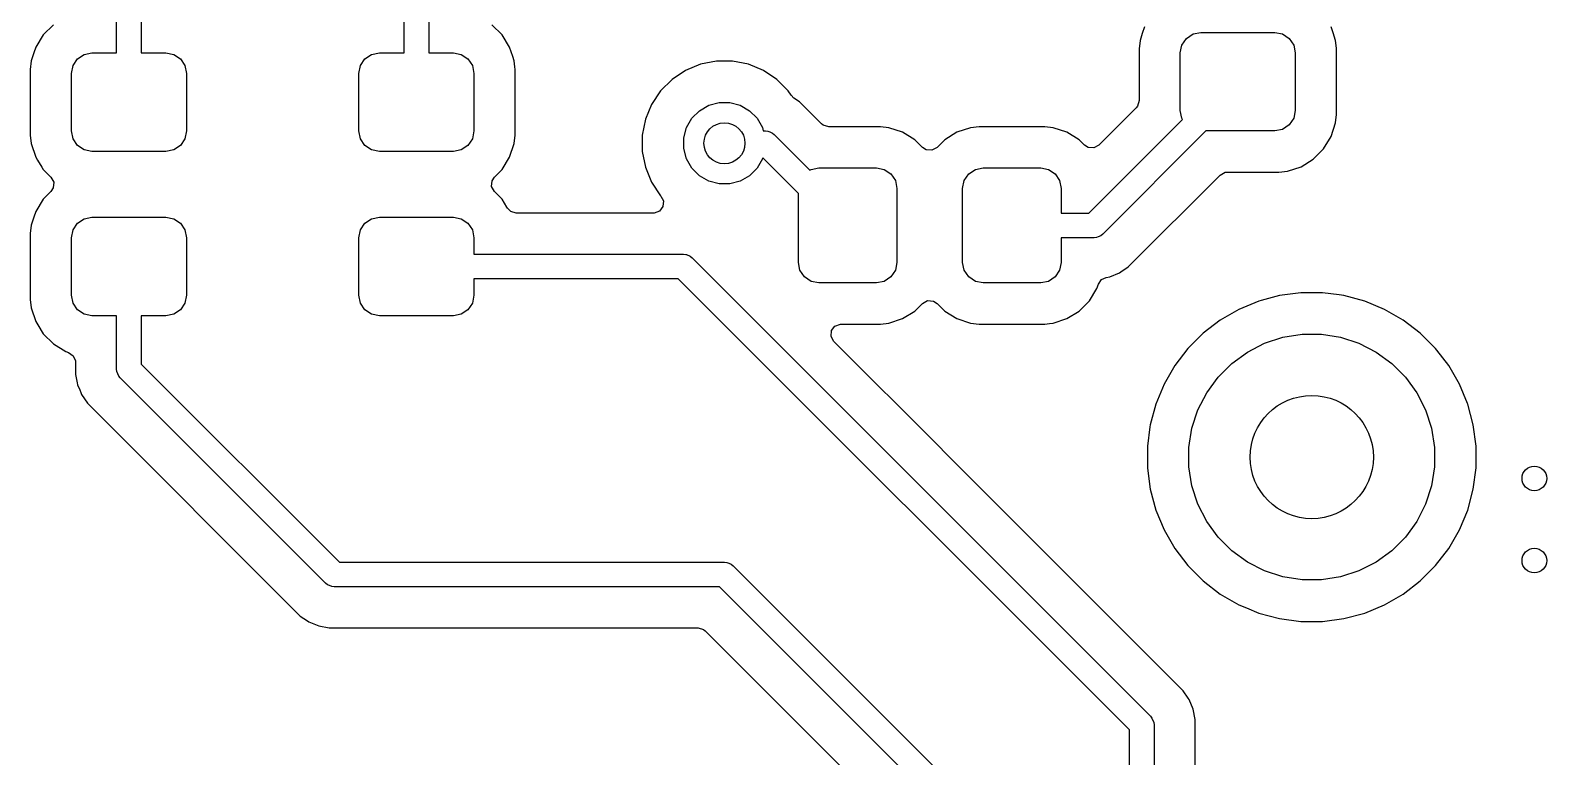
# Model space of a CAD drawing. Extents: x 103 to 241, y -131 to -73.
# Drawn here: x 155.55 to 174.01, y -117.97 to -109.12 of the extents above; entities that cross this region are included whole.
import ezdxf

# ---------------------------------------------------------------- set-up
doc = ezdxf.new("R2010")
doc.units = 0
doc.layers.add('BLACK', color=7, linetype='CONTINUOUS')

msp = doc.modelspace()

# ---------------------------------------------------------------- linework, layer by layer
at = {"layer": 'BLACK', "linetype": 'CONTINUOUS'}
for p, q in [((160.1, -109.4), (160.1, -95.317913)), ((160.4, -95.27175), (160.4, -109.4)), ((156.6, -109.4), (156.6, -101)), ((156.9, -101.062132), (156.9, -109.4)), ((155.831342, -109.057289), (155.707289, -109.181342)), ((161.292712, -109.181344), (161.168656, -109.057288)), ((169.115185, -109.080668), (169.087349, -109.16467)), ((171.409067, -109.153858), (171.384814, -109.080666)), ((155.707289, -109.181342), (155.615187, -109.330663)), ((161.384814, -109.330666), (161.292712, -109.181344)), ((169.06, -109.247204), (169.0495, -109.349983)), ((169.060001, -109.247204), (169.06, -109.247204)), ((169.087349, -109.16467), (169.060001, -109.247203)), ((169.060001, -109.247203), (169.060001, -109.247204)), ((169.56903, -109.304329), (169.623223, -109.223223)), ((169.623223, -109.223223), (169.704329, -109.16903)), ((169.704329, -109.16903), (169.8, -109.15)), ((169.8, -109.15), (170.7, -109.15)), ((170.7, -109.15), (170.795671, -109.16903)), ((170.795671, -109.16903), (170.876777, -109.223223)), ((170.876777, -109.223223), (170.93097, -109.304329)), ((171.439998, -109.2472), (171.409067, -109.153858)), ((171.439999, -109.247203), (171.439998, -109.2472)), ((171.449735, -109.342516), (171.439999, -109.247203)), ((155.592256, -109.399864), (155.560001, -109.497203)), ((155.615185, -109.330668), (155.592256, -109.399864)), ((155.615187, -109.330663), (155.615185, -109.330668)), ((156.123223, -109.473223), (156.204329, -109.41903)), ((156.204329, -109.41903), (156.3, -109.4)), ((156.3, -109.4), (156.6, -109.4)), ((156.9, -109.4), (157.2, -109.4)), ((157.2, -109.4), (157.295671, -109.41903)), ((157.295671, -109.41903), (157.376777, -109.473223)), ((159.623223, -109.473223), (159.704329, -109.41903)), ((159.704329, -109.41903), (159.8, -109.4)), ((159.8, -109.4), (160.1, -109.4)), ((160.4, -109.4), (160.7, -109.4)), ((160.7, -109.4), (160.795671, -109.41903)), ((160.795671, -109.41903), (160.876777, -109.473223)), ((161.422407, -109.444115), (161.384814, -109.330666)), ((161.439998, -109.4972), (161.422407, -109.444115)), ((169.0495, -109.349983), (169.0495, -109.979191)), ((169.55, -109.4), (169.56903, -109.304329)), ((169.55, -110.1), (169.55, -109.4)), ((170.93097, -109.304329), (170.95, -109.4)), ((170.95, -109.4), (170.95, -110.1)), ((171.450499, -109.349992), (171.449735, -109.342516)), ((171.4505, -110.150009), (171.450499, -109.349992)), ((155.56, -109.497204), (155.5495, -109.599983)), ((155.5495, -109.599983), (155.5495, -110.400001)), ((155.560001, -109.497204), (155.56, -109.497204)), ((155.560001, -109.497203), (155.560001, -109.497204)), ((156.05, -109.65), (156.06903, -109.554329)), ((156.05, -110.35), (156.05, -109.65)), ((156.06903, -109.554329), (156.123223, -109.473223)), ((157.376777, -109.473223), (157.43097, -109.554329)), ((157.43097, -109.554329), (157.45, -109.65)), ((157.45, -109.65), (157.45, -110.35)), ((159.55, -109.65), (159.56903, -109.554329)), ((159.55, -110.35), (159.55, -109.65)), ((159.56903, -109.554329), (159.623223, -109.473223)), ((160.876777, -109.473223), (160.93097, -109.554329)), ((160.93097, -109.554329), (160.95, -109.65)), ((160.95, -109.65), (160.95, -110.35)), ((161.439999, -109.497203), (161.439998, -109.4972)), ((161.447367, -109.569336), (161.439999, -109.497203)), ((161.450499, -109.599992), (161.447367, -109.569336)), ((161.4505, -110.400009), (161.450499, -109.599992)), ((163.526079, -109.613371), (163.362218, -109.72286)), ((163.526092, -109.613364), (163.526079, -109.613371)), ((163.70816, -109.53795), (163.526092, -109.613364)), ((163.70817, -109.537947), (163.70816, -109.53795)), ((163.901457, -109.4995), (163.70817, -109.537947)), ((163.901459, -109.4995), (163.901457, -109.4995)), ((164.098541, -109.4995), (163.901459, -109.4995)), ((164.098543, -109.4995), (164.098541, -109.4995)), ((164.291829, -109.537947), (164.098543, -109.4995)), ((164.291839, -109.53795), (164.291829, -109.537947)), ((164.473907, -109.613364), (164.291839, -109.53795)), ((164.47392, -109.613371), (164.473907, -109.613364)), ((164.637781, -109.72286), (164.47392, -109.613371)), ((163.362214, -109.722863), (163.222863, -109.862214)), ((163.362218, -109.72286), (163.362214, -109.722863)), ((164.637785, -109.722863), (164.637781, -109.72286)), ((164.777136, -109.862214), (164.637785, -109.722863)), ((163.22286, -109.862218), (163.113371, -110.026079)), ((163.222863, -109.862214), (163.22286, -109.862218)), ((163.808658, -110.03806), (163.934737, -110.004278)), ((163.934737, -110.004278), (164.065263, -110.004278)), ((164.065263, -110.004278), (164.191342, -110.03806)), ((164.777142, -109.862222), (164.777136, -109.862214)), ((164.812457, -109.915074), (164.777142, -109.862222)), ((164.846668, -109.949286), (164.812457, -109.915074)), ((164.914669, -109.994722), (164.846668, -109.949286)), ((164.914672, -109.994725), (164.914669, -109.994722)), ((165.183127, -110.263181), (164.914672, -109.994725)), ((169.0495, -109.979191), (169.029815, -110.04623)), ((163.037947, -110.20817), (162.9995, -110.401456)), ((163.03795, -110.20816), (163.037947, -110.20817)), ((163.113364, -110.026092), (163.03795, -110.20816)), ((163.113371, -110.026079), (163.113364, -110.026092)), ((163.53806, -110.308658), (163.603323, -110.195619)), ((163.603323, -110.195619), (163.695619, -110.103323)), ((163.695619, -110.103323), (163.808658, -110.03806)), ((164.191342, -110.03806), (164.304381, -110.103323)), ((164.304381, -110.103323), (164.396677, -110.195619)), ((164.396677, -110.195619), (164.46194, -110.308658)), ((169.013181, -110.066872), (168.558391, -110.521661)), ((169.029815, -110.04623), (169.013181, -110.066872)), ((169.56903, -110.195671), (169.55, -110.1)), ((169.578309, -110.209558), (169.56903, -110.195671)), ((170.93097, -110.195671), (170.876777, -110.276777)), ((170.95, -110.1), (170.93097, -110.195671)), ((171.439999, -110.252797), (171.4505, -110.150009)), ((156.06903, -110.445671), (156.05, -110.35)), ((157.45, -110.35), (157.43097, -110.445671)), ((159.56903, -110.445671), (159.55, -110.35)), ((160.95, -110.35), (160.93097, -110.445671)), ((163.504278, -110.434737), (163.53806, -110.308658)), ((164.46194, -110.308658), (164.473017, -110.35)), ((164.473017, -110.35), (164.5, -110.35)), ((164.5, -110.35), (164.529264, -110.352882)), ((164.529264, -110.352882), (164.551661, -110.362159)), ((164.551661, -110.362159), (164.583335, -110.375279)), ((164.583335, -110.375279), (164.606066, -110.393934)), ((165.203769, -110.279815), (165.183127, -110.263181)), ((165.270808, -110.2995), (165.203769, -110.279815)), ((165.900009, -110.2995), (165.270808, -110.2995)), ((165.900016, -110.2995), (165.900009, -110.2995)), ((166.002795, -110.31), (165.900016, -110.2995)), ((166.002797, -110.310001), (166.002795, -110.31)), ((166.169334, -110.365186), (166.002797, -110.310001)), ((166.318656, -110.457288), (166.169334, -110.365186)), ((166.830663, -110.365187), (166.681342, -110.457289)), ((166.830668, -110.365185), (166.830663, -110.365187)), ((166.9972, -110.310001), (166.830668, -110.365185)), ((166.997203, -110.31), (166.9972, -110.310001)), ((167.09998, -110.299501), (166.997203, -110.31)), ((167.099998, -110.2995), (167.09998, -110.299501)), ((167.90001, -110.2995), (167.099998, -110.2995)), ((168.002795, -110.31), (167.90001, -110.2995)), ((168.002797, -110.310001), (168.002795, -110.31)), ((168.169334, -110.365186), (168.002797, -110.310001)), ((168.318656, -110.457288), (168.169334, -110.365186)), ((168.437868, -111.35), (169.578309, -110.209558)), ((169.862132, -110.35), (168.606066, -111.606066)), ((170.7, -110.35), (169.862132, -110.35)), ((170.795671, -110.33097), (170.7, -110.35)), ((170.876777, -110.276777), (170.795671, -110.33097)), ((171.384814, -110.419334), (171.439999, -110.252797)), ((155.5495, -110.400001), (155.549501, -110.400019)), ((155.549501, -110.400019), (155.56, -110.502796)), ((155.56, -110.502796), (155.560001, -110.502799)), ((155.560001, -110.502799), (155.615185, -110.669331)), ((156.123223, -110.526777), (156.06903, -110.445671)), ((156.204329, -110.58097), (156.123223, -110.526777)), ((157.376777, -110.526777), (157.295671, -110.58097)), ((157.43097, -110.445671), (157.376777, -110.526777)), ((159.623223, -110.526777), (159.56903, -110.445671)), ((159.704329, -110.58097), (159.623223, -110.526777)), ((160.876777, -110.526777), (160.795671, -110.58097)), ((160.93097, -110.445671), (160.876777, -110.526777)), ((161.384814, -110.669334), (161.439999, -110.502797)), ((161.439999, -110.502797), (161.4505, -110.400009)), ((162.9995, -110.401456), (162.9995, -110.401459)), ((162.9995, -110.401459), (162.9995, -110.598541)), ((163.504278, -110.565263), (163.504278, -110.434737)), ((163.53806, -110.691342), (163.504278, -110.565263)), ((164.606066, -110.393934), (165.040441, -110.828309)), ((166.318657, -110.457289), (166.318656, -110.457288)), ((166.412319, -110.550951), (166.318657, -110.457289)), ((166.456666, -110.579452), (166.412319, -110.550951)), ((166.587681, -110.550951), (166.526358, -110.584436)), ((166.681342, -110.457289), (166.587681, -110.550951)), ((168.318657, -110.457289), (168.318656, -110.457288)), ((168.383029, -110.521661), (168.318657, -110.457289)), ((168.427376, -110.550162), (168.383029, -110.521661)), ((168.497068, -110.555146), (168.427376, -110.550162)), ((168.558391, -110.521661), (168.497068, -110.555146)), ((171.168656, -110.692712), (171.292712, -110.568656)), ((171.292712, -110.568656), (171.384814, -110.419334)), ((155.615185, -110.669331), (155.615187, -110.669336)), ((155.615187, -110.669336), (155.636425, -110.703768)), ((155.636425, -110.703768), (155.690747, -110.791839)), ((156.3, -110.6), (156.204329, -110.58097)), ((157.2, -110.6), (156.3, -110.6)), ((157.295671, -110.58097), (157.2, -110.6)), ((159.8, -110.6), (159.704329, -110.58097)), ((160.7, -110.6), (159.8, -110.6)), ((160.795671, -110.58097), (160.7, -110.6)), ((161.292712, -110.818656), (161.384814, -110.669334)), ((162.9995, -110.598543), (162.999499, -110.598543)), ((162.999499, -110.598543), (163.037947, -110.791829)), ((162.9995, -110.598541), (162.9995, -110.598543)), ((163.603323, -110.804381), (163.53806, -110.691342)), ((164.46194, -110.691342), (164.396677, -110.804381)), ((164.465589, -110.677721), (164.46194, -110.691342)), ((164.9, -111.112132), (164.465589, -110.677721)), ((166.526358, -110.584436), (166.456666, -110.579452)), ((171.019334, -110.784814), (171.168656, -110.692712)), ((155.690747, -110.791839), (155.707289, -110.818657)), ((155.707289, -110.818657), (155.800951, -110.912319)), ((155.800951, -110.912319), (155.834436, -110.973642)), ((161.170548, -110.956666), (161.199049, -110.912319)), ((161.199049, -110.912319), (161.243537, -110.867831)), ((161.243537, -110.867831), (161.292712, -110.818656)), ((163.037947, -110.791829), (163.03795, -110.791839)), ((163.03795, -110.791839), (163.113364, -110.973907)), ((163.695619, -110.896677), (163.603323, -110.804381)), ((163.808658, -110.96194), (163.695619, -110.896677)), ((164.304381, -110.896677), (164.191342, -110.96194)), ((164.396677, -110.804381), (164.304381, -110.896677)), ((165.040441, -110.828309), (165.054329, -110.81903)), ((165.054329, -110.81903), (165.15, -110.8)), ((165.15, -110.8), (165.85, -110.8)), ((165.85, -110.8), (165.945671, -110.81903)), ((165.945671, -110.81903), (166.026777, -110.873223)), ((166.026777, -110.873223), (166.08097, -110.954329)), ((166.91903, -110.954329), (166.973223, -110.873223)), ((166.973223, -110.873223), (167.054329, -110.81903)), ((167.054329, -110.81903), (167.15, -110.8)), ((167.15, -110.8), (167.85, -110.8)), ((167.85, -110.8), (167.945671, -110.81903)), ((167.945671, -110.81903), (168.026777, -110.873223)), ((168.026777, -110.873223), (168.08097, -110.954329)), ((168.914669, -112.005277), (170.033127, -110.886817)), ((170.033127, -110.886817), (170.09445, -110.853333)), ((170.09445, -110.853333), (170.120808, -110.850499)), ((170.120808, -110.850499), (170.750002, -110.850499)), ((170.750002, -110.850499), (170.750008, -110.850499)), ((170.750008, -110.850499), (170.852797, -110.839999)), ((170.852797, -110.839999), (171.019334, -110.784814)), ((155.800951, -111.087681), (155.707289, -111.181342)), ((155.829452, -111.043334), (155.800951, -111.087681)), ((155.834436, -110.973642), (155.829452, -111.043334)), ((161.165564, -111.026358), (161.170548, -110.956666)), ((161.199049, -111.087681), (161.165564, -111.026358)), ((161.292712, -111.181344), (161.199049, -111.087681)), ((163.113364, -110.973907), (163.113371, -110.97392)), ((163.113371, -110.97392), (163.22286, -111.137781)), ((163.934737, -110.995722), (163.808658, -110.96194)), ((164.065263, -110.995722), (163.934737, -110.995722)), ((164.191342, -110.96194), (164.065263, -110.995722)), ((164.9, -111.95), (164.9, -111.112132)), ((166.08097, -110.954329), (166.1, -111.05)), ((166.1, -111.05), (166.1, -111.95)), ((166.9, -111.05), (166.91903, -110.954329)), ((166.9, -111.95), (166.9, -111.05)), ((168.08097, -110.954329), (168.1, -111.05)), ((168.1, -111.05), (168.1, -111.35)), ((155.707289, -111.181342), (155.615187, -111.330663)), ((161.351798, -111.277139), (161.292712, -111.181344)), ((161.360099, -111.290597), (161.351798, -111.277139)), ((161.398599, -111.329815), (161.360099, -111.290597)), ((163.251398, -111.268834), (163.209526, -111.324767)), ((163.22286, -111.137781), (163.222863, -111.137785)), ((163.222863, -111.137785), (163.222897, -111.137819)), ((163.222897, -111.137819), (163.222908, -111.13784)), ((163.222908, -111.13784), (163.226726, -111.142492)), ((163.226726, -111.142492), (163.225843, -111.143215)), ((163.225843, -111.143215), (163.256382, -111.199142)), ((163.256382, -111.199142), (163.251398, -111.268834)), ((155.56, -111.497204), (155.5495, -111.599983)), ((155.560001, -111.497204), (155.56, -111.497204)), ((155.592211, -111.400001), (155.560001, -111.497203)), ((155.560001, -111.497203), (155.560001, -111.497204)), ((155.615185, -111.330668), (155.592211, -111.400001)), ((155.615187, -111.330663), (155.615185, -111.330668)), ((156.06903, -111.554329), (156.123223, -111.473223)), ((156.123223, -111.473223), (156.204329, -111.41903)), ((156.204329, -111.41903), (156.3, -111.4)), ((156.3, -111.4), (157.2, -111.4)), ((157.2, -111.4), (157.295671, -111.41903)), ((157.295671, -111.41903), (157.376777, -111.473223)), ((157.376777, -111.473223), (157.43097, -111.554329)), ((159.56903, -111.554329), (159.623223, -111.473223)), ((159.623223, -111.473223), (159.704329, -111.41903)), ((159.704329, -111.41903), (159.8, -111.4)), ((159.8, -111.4), (160.7, -111.4)), ((160.7, -111.4), (160.795671, -111.41903)), ((160.795671, -111.41903), (160.876777, -111.473223)), ((160.876777, -111.473223), (160.93097, -111.554329)), ((161.465638, -111.3495), (161.398599, -111.329815)), ((163.135216, -111.3495), (161.465638, -111.3495)), ((163.144062, -111.349184), (163.135216, -111.3495)), ((163.209526, -111.324767), (163.144062, -111.349184)), ((168.1, -111.35), (168.437868, -111.35)), ((155.5495, -111.599983), (155.5495, -112.400001)), ((156.05, -111.65), (156.06903, -111.554329)), ((156.05, -112.35), (156.05, -111.65)), ((157.43097, -111.554329), (157.45, -111.65)), ((157.45, -111.65), (157.45, -112.35)), ((159.55, -111.65), (159.56903, -111.554329)), ((159.55, -112.35), (159.55, -111.65)), ((160.93097, -111.554329), (160.95, -111.65)), ((160.95, -111.65), (160.95, -111.85)), ((168.5, -111.65), (168.1, -111.65)), ((168.1, -111.65), (168.1, -111.95)), ((168.529264, -111.647118), (168.5, -111.65)), ((168.551661, -111.63784), (168.529264, -111.647118)), ((168.583335, -111.624721), (168.551661, -111.63784)), ((168.606066, -111.606066), (168.583335, -111.624721)), ((160.95, -111.85), (163.5, -111.85)), ((163.5, -111.85), (163.529264, -111.852882)), ((163.529264, -111.852882), (163.536074, -111.855703)), ((163.536074, -111.855703), (163.583335, -111.875279)), ((163.583335, -111.875279), (163.606066, -111.893934)), ((163.606066, -111.893934), (169.186066, -117.473934)), ((164.91903, -112.045671), (164.9, -111.95)), ((164.973223, -112.126777), (164.91903, -112.045671)), ((166.08097, -112.045671), (166.026777, -112.126777)), ((166.1, -111.95), (166.08097, -112.045671)), ((166.91903, -112.045671), (166.9, -111.95)), ((166.973223, -112.126777), (166.91903, -112.045671)), ((168.08097, -112.045671), (168.026777, -112.126777)), ((168.1, -111.95), (168.08097, -112.045671)), ((168.826679, -112.064069), (168.914669, -112.005277)), ((163.437868, -112.15), (160.95, -112.15)), ((160.95, -112.15), (160.95, -112.35)), ((168.93, -117.642132), (163.437868, -112.15)), ((165.054329, -112.18097), (164.973223, -112.126777)), ((165.15, -112.2), (165.054329, -112.18097)), ((165.85, -112.2), (165.15, -112.2)), ((165.945671, -112.18097), (165.85, -112.2)), ((166.026777, -112.126777), (165.945671, -112.18097)), ((167.054329, -112.18097), (166.973223, -112.126777)), ((167.15, -112.2), (167.054329, -112.18097)), ((167.85, -112.2), (167.15, -112.2)), ((167.945671, -112.18097), (167.85, -112.2)), ((168.026777, -112.126777), (167.945671, -112.18097)), ((168.534814, -112.269334), (168.552198, -112.21687)), ((168.552198, -112.21687), (168.591968, -112.159428)), ((168.591968, -112.159428), (168.645709, -112.13426)), ((168.645709, -112.13426), (168.689744, -112.125501)), ((168.689744, -112.125501), (168.808127, -112.076465)), ((168.808127, -112.076465), (168.826679, -112.064069)), ((155.5495, -112.400001), (155.549501, -112.400019)), ((155.549501, -112.400019), (155.56, -112.502796)), ((156.06903, -112.445671), (156.05, -112.35)), ((157.45, -112.35), (157.43097, -112.445671)), ((159.56903, -112.445671), (159.55, -112.35)), ((160.95, -112.35), (160.93097, -112.445671)), ((166.412319, -112.449049), (166.473642, -112.415564)), ((166.473642, -112.415564), (166.543334, -112.420548)), ((166.543334, -112.420548), (166.587681, -112.449049)), ((168.318656, -112.542712), (168.442712, -112.418656)), ((168.442712, -112.418656), (168.534814, -112.269334)), ((170.505571, -112.421605), (170.263309, -112.521953)), ((170.505581, -112.421602), (170.505571, -112.421605)), ((170.535703, -112.413531), (170.505581, -112.421602)), ((170.758884, -112.35373), (170.535703, -112.413531)), ((170.791013, -112.3495), (170.758884, -112.35373)), ((171.018872, -112.3195), (170.791013, -112.3495)), ((171.01888, -112.3195), (171.018872, -112.3195)), ((171.28112, -112.3195), (171.01888, -112.3195)), ((171.281127, -112.3195), (171.28112, -112.3195)), ((171.483339, -112.346123), (171.281127, -112.3195)), ((171.541116, -112.35373), (171.483339, -112.346123)), ((171.794419, -112.421602), (171.541116, -112.35373)), ((171.794421, -112.421603), (171.794419, -112.421602)), ((171.794428, -112.421605), (171.794421, -112.421603)), ((172.03669, -112.521953), (171.794428, -112.421605)), ((155.56, -112.502796), (155.560001, -112.502799)), ((155.560001, -112.502799), (155.615185, -112.669331)), ((156.123223, -112.526777), (156.06903, -112.445671)), ((156.204329, -112.58097), (156.123223, -112.526777)), ((156.3, -112.6), (156.204329, -112.58097)), ((156.6, -112.6), (156.3, -112.6)), ((156.6, -113.25), (156.6, -112.6)), ((157.2, -112.6), (156.9, -112.6)), ((156.9, -112.6), (156.9, -113.187868)), ((157.295671, -112.58097), (157.2, -112.6)), ((157.376777, -112.526777), (157.295671, -112.58097)), ((157.43097, -112.445671), (157.376777, -112.526777)), ((159.623223, -112.526777), (159.56903, -112.445671)), ((159.704329, -112.58097), (159.623223, -112.526777)), ((159.8, -112.6), (159.704329, -112.58097)), ((160.7, -112.6), (159.8, -112.6)), ((160.795671, -112.58097), (160.7, -112.6)), ((160.876777, -112.526777), (160.795671, -112.58097)), ((160.93097, -112.445671), (160.876777, -112.526777)), ((166.169334, -112.634814), (166.318656, -112.542712)), ((166.318656, -112.542712), (166.412319, -112.449049)), ((166.587681, -112.449049), (166.681344, -112.542712)), ((166.681344, -112.542712), (166.830666, -112.634814)), ((168.169334, -112.634814), (168.318656, -112.542712)), ((170.263299, -112.521958), (170.036196, -112.653075)), ((170.263309, -112.521953), (170.263299, -112.521958)), ((172.0367, -112.521958), (172.03669, -112.521953)), ((172.263803, -112.653075), (172.0367, -112.521958)), ((155.615185, -112.669331), (155.615187, -112.669336)), ((155.615187, -112.669336), (155.639901, -112.709403)), ((155.639901, -112.709403), (155.707288, -112.818656)), ((165.298641, -112.850857), (165.303625, -112.781165)), ((165.303625, -112.781165), (165.345497, -112.725232)), ((165.345497, -112.725232), (165.410961, -112.700815)), ((165.410961, -112.700815), (165.419807, -112.700499)), ((165.419807, -112.700499), (165.900002, -112.700499)), ((165.900002, -112.700499), (165.900008, -112.700499)), ((165.900008, -112.700499), (166.002797, -112.689999)), ((166.002797, -112.689999), (166.169334, -112.634814)), ((166.830666, -112.634814), (166.997203, -112.689999)), ((166.997203, -112.689999), (167.099991, -112.7005)), ((167.099991, -112.7005), (167.900008, -112.700499)), ((167.900008, -112.700499), (167.900016, -112.700498)), ((167.900016, -112.700498), (167.900019, -112.700498)), ((167.900019, -112.700498), (167.956302, -112.694748)), ((167.956302, -112.694748), (168.002797, -112.689999)), ((168.002797, -112.689999), (168.169334, -112.634814)), ((170.036196, -112.653075), (169.828148, -112.812718)), ((172.471851, -112.812718), (172.263803, -112.653075)), ((155.707288, -112.818656), (155.831344, -112.942712)), ((155.831344, -112.942712), (155.980666, -113.034814)), ((165.332126, -112.91218), (165.298641, -112.850857)), ((166.608818, -114.188872), (165.332126, -112.91218)), ((169.828148, -112.812718), (169.642718, -112.998148)), ((170.366252, -113.04104), (170.575975, -112.934181)), ((170.575975, -112.934181), (170.799832, -112.861445)), ((170.799832, -112.861445), (171.032311, -112.824624)), ((171.032311, -112.824624), (171.267689, -112.824624)), ((171.267689, -112.824624), (171.500168, -112.861445)), ((171.500168, -112.861445), (171.724025, -112.934181)), ((171.724025, -112.934181), (171.933748, -113.04104)), ((172.47186, -112.812726), (172.471851, -112.812718)), ((172.657274, -112.99814), (172.47186, -112.812726)), ((155.980666, -113.034814), (156.0145, -113.046025)), ((156.0145, -113.046025), (156.071947, -113.085796)), ((156.071947, -113.085796), (156.098772, -113.150311)), ((156.098772, -113.150311), (156.0995, -113.163732)), ((169.642718, -112.998148), (169.483075, -113.206196)), ((170.175828, -113.179391), (170.366252, -113.04104)), ((171.933748, -113.04104), (172.124172, -113.179391)), ((172.657281, -112.998148), (172.657274, -112.99814)), ((172.657282, -112.998149), (172.657281, -112.998148)), ((172.674391, -113.020446), (172.657282, -112.998149)), ((172.816924, -113.206196), (172.674391, -113.020446)), ((156.0995, -113.314071), (156.099499, -113.314071)), ((156.099499, -113.314071), (156.119511, -113.414669)), ((156.0995, -113.163732), (156.0995, -113.314069)), ((156.0995, -113.314069), (156.0995, -113.314071)), ((156.602882, -113.279263), (156.6, -113.25)), ((156.625279, -113.333335), (156.602882, -113.279263)), ((156.643934, -113.356066), (156.625279, -113.333335)), ((156.9, -113.187868), (159.312132, -115.6)), ((169.483075, -113.206196), (169.351958, -113.433299)), ((169.87104, -113.536252), (170.009391, -113.345828)), ((170.009391, -113.345828), (170.175828, -113.179391)), ((172.124172, -113.179391), (172.290609, -113.345828)), ((172.290609, -113.345828), (172.42896, -113.536252)), ((172.948041, -113.433299), (172.816924, -113.206196)), ((156.119511, -113.414669), (156.124499, -113.439744)), ((156.124499, -113.439744), (156.150617, -113.502799)), ((156.150617, -113.502799), (156.163158, -113.533076)), ((159.143934, -115.856066), (156.643934, -113.356066)), ((169.351953, -113.433309), (169.251605, -113.675571)), ((169.351958, -113.433299), (169.351953, -113.433309)), ((172.948046, -113.433309), (172.948041, -113.433299)), ((173.045811, -113.669336), (172.948046, -113.433309)), ((156.163158, -113.533076), (156.173535, -113.558127)), ((156.173535, -113.558127), (156.244322, -113.664069)), ((156.244322, -113.664069), (156.244726, -113.664673)), ((156.244726, -113.664673), (158.835325, -116.255272)), ((169.251602, -113.675581), (169.18373, -113.928884)), ((169.251605, -113.675571), (169.251602, -113.675581)), ((169.764181, -113.745975), (169.87104, -113.536252)), ((172.42896, -113.536252), (172.535819, -113.745975)), ((173.048398, -113.675581), (173.045811, -113.669336)), ((173.11627, -113.928884), (173.048398, -113.675581)), ((169.691445, -113.969832), (169.764181, -113.745975)), ((172.535819, -113.745975), (172.608555, -113.969832)), ((169.180652, -113.952266), (169.1495, -114.188872)), ((169.18373, -113.928884), (169.180652, -113.952266)), ((169.654624, -114.202311), (169.691445, -113.969832)), ((172.608555, -113.969832), (172.645376, -114.202311)), ((173.1505, -114.18888), (173.11627, -113.928884)), ((166.692448, -114.272502), (166.608818, -114.188872)), ((169.1495, -114.188872), (169.1495, -114.451127)), ((169.654624, -114.437689), (169.654624, -114.202311)), ((172.645376, -114.202311), (172.645376, -114.437689)), ((173.1505, -114.45112), (173.1505, -114.18888)), ((169.585272, -117.165325), (166.692448, -114.272502)), ((169.1495, -114.451127), (169.166997, -114.584022)), ((169.691445, -114.670168), (169.654624, -114.437689)), ((172.645376, -114.437689), (172.608555, -114.670168)), ((173.11627, -114.711116), (173.1505, -114.45112)), ((169.166997, -114.584022), (169.18373, -114.711116)), ((169.18373, -114.711116), (169.251602, -114.964418)), ((169.764181, -114.894025), (169.691445, -114.670168)), ((172.608555, -114.670168), (172.535819, -114.894025)), ((173.048398, -114.964419), (173.11627, -114.711116)), ((169.251602, -114.964418), (169.251605, -114.964428)), ((169.251605, -114.964428), (169.351953, -115.20669)), ((169.87104, -115.103748), (169.764181, -114.894025)), ((172.535819, -114.894025), (172.42896, -115.103748)), ((172.948043, -115.206697), (173.048398, -114.964419)), ((170.009391, -115.294172), (169.87104, -115.103748)), ((172.42896, -115.103748), (172.290609, -115.294172)), ((169.351953, -115.20669), (169.351958, -115.2067)), ((169.351958, -115.2067), (169.483075, -115.433803)), ((170.175828, -115.460609), (170.009391, -115.294172)), ((172.290609, -115.294172), (172.124172, -115.460609)), ((172.816924, -115.433803), (172.948043, -115.206697)), ((169.483075, -115.433803), (169.642718, -115.641851)), ((170.366252, -115.59896), (170.175828, -115.460609)), ((172.124172, -115.460609), (171.933748, -115.59896)), ((172.657282, -115.641851), (172.816924, -115.433803)), ((159.312132, -115.6), (164, -115.6)), ((164, -115.6), (164.029264, -115.602882)), ((164.029264, -115.602882), (164.051661, -115.612159)), ((164.051661, -115.612159), (164.083335, -115.625279)), ((164.083335, -115.625279), (164.106066, -115.643934)), ((164.106066, -115.643934), (166.646066, -118.183934)), ((169.642718, -115.641851), (169.642726, -115.64186)), ((169.642726, -115.64186), (169.82814, -115.827274)), ((170.575975, -115.705819), (170.366252, -115.59896)), ((170.799832, -115.778555), (170.575975, -115.705819)), ((171.724025, -115.705819), (171.500168, -115.778555)), ((171.933748, -115.59896), (171.724025, -115.705819)), ((172.47186, -115.827274), (172.657274, -115.64186)), ((172.657274, -115.64186), (172.657277, -115.641855)), ((172.657277, -115.641855), (172.657282, -115.641851)), ((159.166665, -115.874721), (159.143934, -115.856066)), ((159.191952, -115.885195), (159.166665, -115.874721)), ((159.220736, -115.897118), (159.191952, -115.885195)), ((159.25, -115.9), (159.220736, -115.897118)), ((163.937868, -115.9), (159.25, -115.9)), ((166.39, -118.352132), (163.937868, -115.9)), ((169.82814, -115.827274), (169.828148, -115.827281)), ((169.828148, -115.827281), (170.036196, -115.986924)), ((171.032311, -115.815376), (170.799832, -115.778555)), ((171.267689, -115.815376), (171.032311, -115.815376)), ((171.500168, -115.778555), (171.267689, -115.815376)), ((172.263803, -115.986924), (172.471851, -115.827282)), ((172.471851, -115.827282), (172.471855, -115.827277)), ((172.471855, -115.827277), (172.47186, -115.827274)), ((170.036196, -115.986924), (170.263299, -116.118041)), ((172.036697, -116.118043), (172.263803, -115.986924)), ((158.835325, -116.255272), (158.835332, -116.255278)), ((158.835332, -116.255278), (158.922923, -116.313804)), ((170.263299, -116.118041), (170.263309, -116.118046)), ((170.263309, -116.118046), (170.357435, -116.157034)), ((170.357435, -116.157034), (170.505581, -116.218398)), ((170.505581, -116.218398), (170.758884, -116.28627)), ((170.758884, -116.28627), (171.01888, -116.3205)), ((171.28112, -116.3205), (171.541116, -116.28627)), ((171.541116, -116.28627), (171.794419, -116.218398)), ((171.794419, -116.218398), (172.036697, -116.118043)), ((158.922923, -116.313804), (158.922924, -116.313804)), ((158.922924, -116.313804), (158.941873, -116.326465)), ((158.941873, -116.326465), (159.060256, -116.375501)), ((159.060256, -116.375501), (159.06026, -116.375501)), ((159.06026, -116.375501), (159.060261, -116.375502)), ((159.060261, -116.375502), (159.185928, -116.4005)), ((159.185928, -116.4005), (159.185931, -116.4005)), ((159.185931, -116.4005), (163.679192, -116.4005)), ((163.679192, -116.4005), (163.746231, -116.420185)), ((163.746231, -116.420185), (163.766873, -116.436819)), ((163.766873, -116.436819), (165.853181, -118.523127)), ((171.01888, -116.3205), (171.018887, -116.3205)), ((171.018887, -116.3205), (171.281113, -116.3205)), ((171.281113, -116.3205), (171.28112, -116.3205)), ((169.585278, -117.165332), (169.585272, -117.165325)), ((169.645373, -117.255271), (169.585278, -117.165332)), ((169.645373, -117.255272), (169.645373, -117.255271)), ((169.645376, -117.255277), (169.645373, -117.255272)), ((169.656465, -117.271873), (169.645376, -117.255277)), ((169.705501, -117.390256), (169.656465, -117.271873)), ((169.705501, -117.39026), (169.705501, -117.390256)), ((169.705502, -117.390261), (169.705501, -117.39026)), ((169.7305, -117.515928), (169.705502, -117.390261)), ((169.186066, -117.473934), (169.204721, -117.496665)), ((169.204721, -117.496665), (169.204721, -117.496666)), ((169.204721, -117.496666), (169.227118, -117.550736)), ((169.227118, -117.550736), (169.23, -117.58)), ((169.23, -117.58), (169.23, -122.437724)), ((169.7305, -122.016025), (169.7305, -117.515928)), ((168.93, -122.437724), (168.93, -117.642132))]:
    msp.add_line(p, q, dxfattribs=at)
at = {"layer": 'BLACK'}
for centre, radius in [((164, -110.5), 0.25), ((171.15, -114.32), 0.75), ((173.86, -114.58), 0.15), ((173.86, -115.58), 0.15)]:
    msp.add_circle(centre, radius, dxfattribs=at)

doc.saveas('drawing.dxf')
